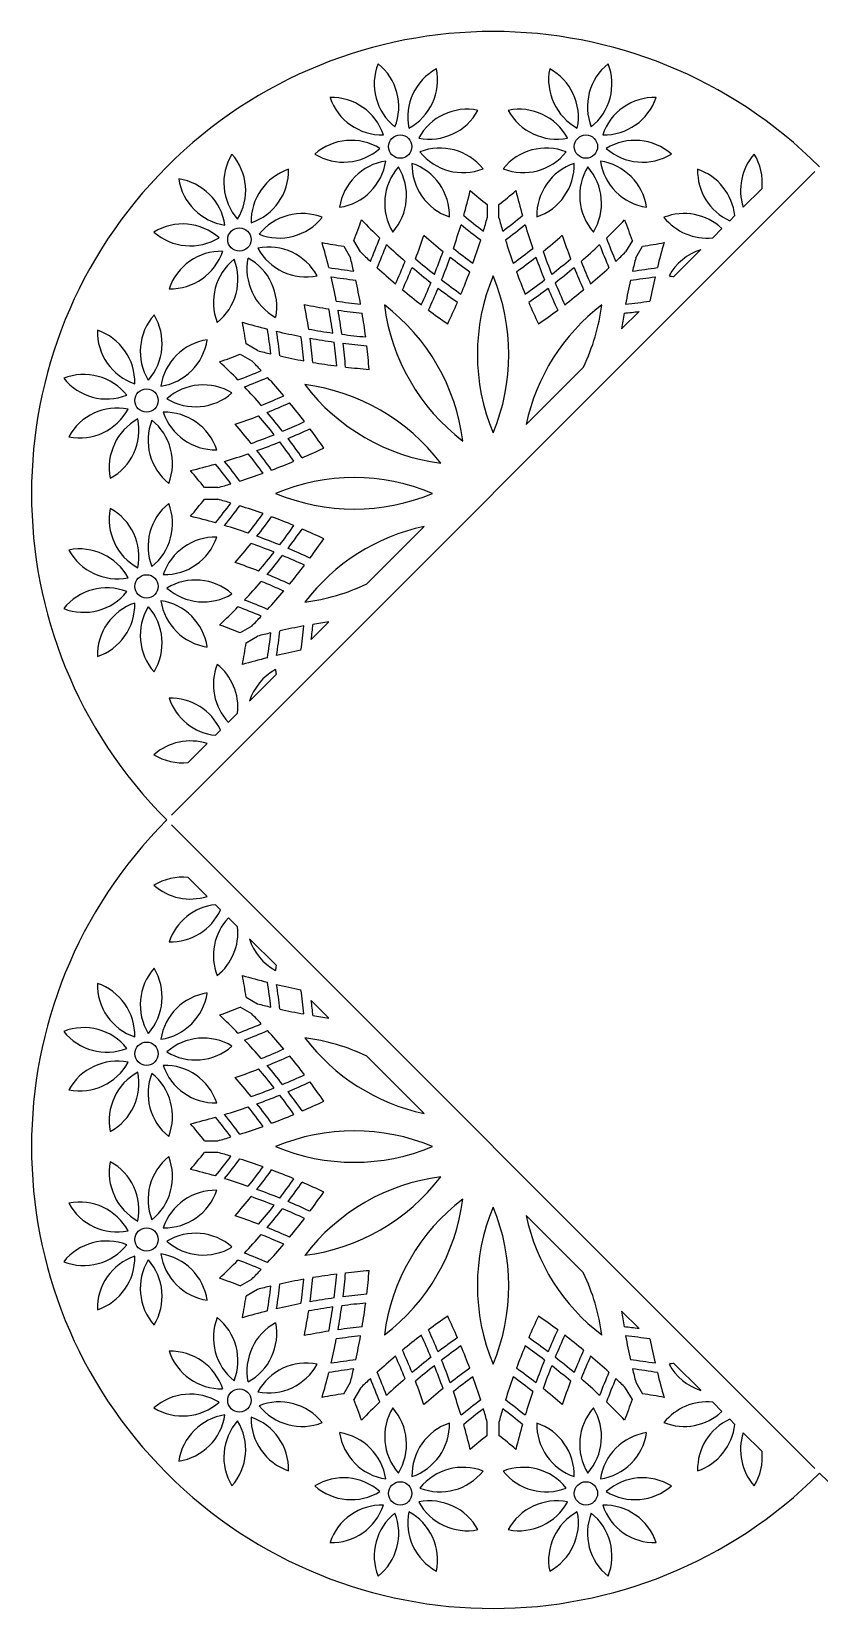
# Model space of a CAD drawing. Extents: x 75 to 323, y 18 to 265.
# Drawn here: x 75 to 198.8, y 17.7 to 265.3 of the extents above; entities that cross this region are included whole.
import ezdxf

# ---------------------------------------------------------------- set-up
doc = ezdxf.new("R2010")
doc.units = 0
doc.layers.get('0').update_dxf_attribs({"linetype": 'CONTINUOUS'})

msp = doc.modelspace()

# ---------------------------------------------------------------- linework, layer by layer
for p, q in [((96.99, 142.23), (198.05, 243.29)), ((186.79, 237.67), (189.76, 240.64)), ((146.6, 238.09), (146.6, 235.99)), ((148.43, 235.99), (148.43, 238.09)), ((184.69, 235.57), (185.48, 236.36)), ((182.01, 232.89), (183.45, 234.33)), ((124.06, 231.56), (125.11, 229.74)), ((126.69, 230.66), (125.65, 232.47)), ((169.39, 232.47), (168.34, 230.66)), ((169.93, 229.74), (170.98, 231.56)), ((175.92, 226.8), (180.14, 231.02)), ((167.7, 218.58), (170.45, 221.33)), ((110.53, 215.17), (108.72, 216.22)), ((107.8, 214.63), (109.62, 213.58)), ((152.71, 203.59), (161.72, 212.6)), ((104.28, 193.67), (102.19, 193.67)), ((102.19, 191.84), (104.28, 191.84)), ((127.68, 178.56), (136.68, 187.56)), ((109.62, 171.93), (107.8, 170.89)), ((118.95, 169.83), (121.7, 172.58)), ((108.72, 169.3), (110.53, 170.35)), ((109.26, 160.14), (113.48, 164.36)), ((105.95, 156.83), (107.39, 158.27)), ((99.64, 150.51), (102.61, 153.49)), ((103.92, 154.79), (104.71, 155.59)), ((96.99, 140.76), (198.05, 39.69)), ((99.64, 132.47), (102.61, 129.5)), ((103.92, 128.19), (104.71, 127.4)), ((105.95, 126.16), (107.39, 124.72)), ((109.26, 122.85), (113.48, 118.63)), ((109.62, 111.05), (107.8, 112.1)), ((108.72, 113.69), (110.53, 112.64)), ((118.95, 113.16), (121.7, 110.41)), ((127.68, 104.43), (136.68, 95.42)), ((102.19, 91.14), (104.28, 91.14)), ((104.28, 89.31), (102.19, 89.31)), ((152.71, 79.39), (161.72, 70.39)), ((107.8, 68.35), (109.62, 69.4)), ((110.53, 67.82), (108.72, 66.77)), ((167.7, 64.41), (170.45, 61.66)), ((175.92, 56.19), (180.14, 51.97)), ((124.06, 51.43), (125.11, 53.24)), ((126.69, 52.33), (125.65, 50.51)), ((169.39, 50.51), (168.34, 52.33)), ((169.93, 53.24), (170.98, 51.43)), ((182.01, 50.1), (183.45, 48.66)), ((184.69, 47.42), (185.48, 46.62)), ((146.6, 44.9), (146.6, 46.99)), ((148.43, 46.99), (148.43, 44.9)), ((186.79, 45.32), (189.76, 42.34))]:
    msp.add_line(p, q)
for centre in [(132.93, 247.19), (162.1, 247.19), (107.67, 232.61), (93.09, 207.34), (93.09, 178.17), (93.09, 104.81), (93.09, 75.64), (107.67, 50.38), (132.93, 35.79), (162.1, 35.79)]:
    msp.add_circle(centre, 1.83)
for centre, radius, start, end in [((147.52, 192.76), 72.5, 45, 225), ((137.5, 257.05), 8.65, 158.607, 231.393), ((124.05, 253.44), 8.65, 338.607, 51.393), ((170.99, 253.44), 8.65, 128.607, 201.393), ((157.54, 257.05), 8.65, 308.607, 21.393), ((142.77, 251.81), 8.65, 118.607, 191.393), ((130.15, 257.69), 8.65, 298.607, 11.393), ((164.89, 257.69), 8.65, 168.607, 241.393), ((152.27, 251.81), 8.65, 348.607, 61.393), ((130.1, 257.68), 8.65, 198.607, 271.393), ((122.11, 246.27), 8.65, 18.607, 91.393), ((143.43, 244.41), 8.65, 78.607, 151.393), ((137.55, 257.02), 8.65, 258.607, 331.393), ((151.61, 244.41), 8.65, 28.607, 101.393), ((157.49, 257.02), 8.65, 208.607, 281.393), ((172.93, 246.27), 8.65, 88.607, 161.393), ((164.94, 257.68), 8.65, 268.607, 341.393), ((125.24, 239.53), 8.65, 58.607, 131.393), ((169.8, 239.53), 8.65, 48.607, 121.393), ((113.88, 241.52), 8.65, 148.607, 221.393), ((100.01, 240.3), 8.65, 328.607, 41.393), ((124.02, 253.4), 8.65, 238.607, 311.393), ((139.18, 238.31), 8.65, 38.607, 111.393), ((142.79, 251.76), 8.65, 218.607, 291.393), ((155.85, 238.31), 8.65, 68.607, 141.393), ((152.25, 251.76), 8.65, 248.607, 321.393), ((171.02, 253.4), 8.65, 228.607, 301.393), ((195.03, 240.3), 8.65, 138.607, 197.7323), ((181.16, 241.52), 8.65, 354.183, 31.393), ((118.16, 235.44), 8.65, 108.607, 181.393), ((106.75, 243.43), 8.65, 288.607, 1.393), ((131.96, 236.37), 8.65, 98.607, 171.393), ((122.12, 246.22), 8.65, 278.607, 351.393), ((139.14, 238.28), 8.65, 138.607, 211.393), ((125.27, 239.49), 8.65, 318.607, 31.393), ((132.01, 236.37), 8.65, 358.607, 71.393), ((143.42, 244.36), 8.65, 178.607, 251.393), ((163.03, 236.37), 8.65, 108.607, 181.393), ((151.62, 244.36), 8.65, 288.607, 1.393), ((169.77, 239.49), 8.65, 148.607, 221.393), ((155.9, 238.28), 8.65, 328.607, 41.393), ((163.08, 236.37), 8.65, 8.607, 81.393), ((172.92, 246.22), 8.65, 188.607, 261.393), ((176.88, 235.44), 8.65, 6.0992, 71.393), ((188.29, 243.43), 8.65, 178.607, 245.3902), ((96.85, 233.58), 8.65, 8.607, 81.393), ((106.7, 243.42), 8.65, 188.607, 261.393), ((46.38, 263.93), 100.38, 344.0626, 346.3747), ((199.52, 304.97), 85.28, 229.328, 231.6485), ((95.52, 304.97), 85.28, 308.3515, 310.672), ((248.65, 263.93), 100.38, 193.6253, 195.9374), ((117.53, 228.04), 8.65, 68.607, 141.393), ((113.92, 241.49), 8.65, 248.607, 321.393), ((46.38, 263.93), 85.28, 338.3515, 340.672), ((199.52, 304.97), 100.38, 223.6253, 225.9374), ((199.52, 304.97), 88.94, 230.4674, 233.01), ((46.38, 263.93), 104.04, 343.2371, 344.4216), ((248.65, 263.93), 104.04, 195.5784, 196.7629), ((95.52, 304.97), 88.94, 306.99, 309.5326), ((95.52, 304.97), 100.38, 314.0626, 316.3747), ((248.65, 263.93), 85.28, 199.328, 201.6485), ((177.51, 228.04), 8.65, 46.65, 111.393), ((181.12, 241.49), 8.65, 218.607, 275.9114), ((98.76, 226.4), 8.65, 48.607, 121.393), ((99.97, 240.27), 8.65, 228.607, 301.393), ((46.38, 263.93), 88.94, 336.99, 339.5326), ((46.38, 263.93), 95.35, 338.8842, 341.2393), ((199.52, 304.97), 95.35, 228.7607, 231.1158), ((46.38, 263.93), 100.38, 340.9753, 343.2113), ((199.52, 304.97), 90.31, 230.8397, 233.3237), ((95.52, 304.97), 90.31, 306.6763, 309.1603), ((248.65, 263.93), 100.38, 196.7887, 199.0247), ((95.52, 304.97), 95.35, 308.8842, 311.2393), ((248.65, 263.93), 95.35, 198.7607, 201.1158), ((248.65, 263.93), 88.94, 200.4674, 203.01), ((104.83, 222.12), 8.65, 88.607, 161.393), ((96.85, 233.53), 8.65, 268.607, 341.393), ((112.28, 222.77), 8.65, 28.607, 101.393), ((118.17, 235.39), 8.65, 208.607, 281.393), ((136.45, 315.93), 85.28, 259.328, 261.6485), ((24.35, 203.83), 100.38, 14.0626, 16.3747), ((199.52, 304.97), 104.04, 225.5784, 226.7629), ((46.38, 263.93), 90.31, 336.6763, 339.1603), ((199.52, 304.97), 100.38, 226.7887, 229.0247), ((46.38, 263.93), 99.01, 338.1894, 340.4154), ((199.52, 304.97), 93.97, 231.7055, 234.0499), ((46.38, 263.93), 104.04, 340.3176, 342.4341), ((248.65, 263.93), 104.04, 197.5659, 199.6824), ((95.52, 304.97), 93.97, 305.9501, 308.2945), ((248.65, 263.93), 99.01, 199.5846, 201.8106), ((95.52, 304.97), 100.38, 310.9753, 313.2113), ((248.65, 263.93), 90.31, 200.8397, 203.3237), ((95.52, 304.97), 104.04, 313.2371, 314.4216), ((158.59, 315.93), 85.28, 278.3515, 280.672), ((270.69, 203.83), 100.38, 163.6253, 165.9374), ((182.75, 222.77), 8.65, 107.6061, 151.393), ((112.24, 222.75), 8.65, 128.607, 201.393), ((98.79, 226.36), 8.65, 308.607, 21.393), ((117.5, 227.99), 8.65, 168.607, 241.393), ((104.89, 222.11), 8.65, 348.607, 61.393), ((136.45, 315.93), 88.94, 260.4674, 263.01), ((24.35, 203.83), 104.04, 13.2371, 14.4216), ((199.52, 304.97), 104.04, 227.5659, 229.6824), ((46.38, 263.93), 93.97, 335.9501, 338.2945), ((46.38, 263.93), 95.35, 335.7156, 338.0129), ((199.52, 304.97), 100.38, 229.8521, 232.0347), ((199.52, 304.97), 99.01, 229.5846, 231.8106), ((46.38, 263.93), 100.38, 337.9653, 340.1479), ((199.52, 304.97), 95.35, 231.9871, 234.2844), ((95.52, 304.97), 95.35, 305.7156, 308.0129), ((248.65, 263.93), 100.38, 199.8521, 202.0347), ((95.52, 304.97), 99.01, 308.1894, 310.4154), ((95.52, 304.97), 100.38, 307.9653, 310.1479), ((248.65, 263.93), 95.35, 201.9871, 204.2844), ((248.65, 263.93), 93.97, 201.7055, 204.0499), ((95.52, 304.97), 104.04, 310.3176, 312.4341), ((270.69, 203.83), 104.04, 165.5784, 166.7629), ((158.59, 315.93), 88.94, 276.99, 279.5326), ((136.45, 315.93), 90.31, 260.8397, 263.3237), ((24.35, 203.83), 100.38, 10.9753, 13.2113), ((24.35, 203.83), 104.04, 10.3176, 12.4341), ((46.38, 263.93), 99.01, 335.1798, 337.3634), ((199.52, 304.97), 99.01, 232.6366, 234.8202), ((46.38, 263.93), 104.04, 337.4543, 339.5319), ((176.99, 214.58), 31.94, 157.3036, 202.6964), ((118.05, 214.58), 31.94, 337.3036, 22.6964), ((248.65, 263.93), 104.04, 200.4681, 202.5457), ((95.52, 304.97), 99.01, 305.1798, 307.3634), ((248.65, 263.93), 99.01, 202.6366, 204.8202), ((270.69, 203.83), 104.04, 167.5659, 169.6824), ((158.59, 315.93), 90.31, 276.6763, 279.1603), ((270.69, 203.83), 100.38, 166.7887, 169.0247), ((176.87, 235.39), 8.65, 258.607, 263.6805), ((136.45, 315.93), 93.97, 261.7055, 264.0499), ((199.52, 304.97), 104.04, 230.4681, 232.5457), ((46.38, 263.93), 100.38, 335.0097, 337.1547), ((199.52, 304.97), 100.38, 232.8453, 234.9903), ((95.52, 304.97), 100.38, 305.0097, 307.1547), ((248.65, 263.93), 100.38, 202.8453, 204.9903), ((95.52, 304.97), 104.04, 307.4543, 309.5319), ((158.59, 315.93), 93.97, 275.9501, 278.2945), ((100.75, 215.04), 8.65, 138.607, 211.393), ((86.88, 216.26), 8.65, 318.607, 31.393), ((136.45, 315.93), 95.35, 258.7607, 261.1158), ((24.35, 203.83), 95.35, 8.8842, 11.2393), ((24.35, 203.83), 99.01, 8.1894, 10.4154), ((136.45, 315.93), 95.35, 261.9871, 264.2844), ((24.35, 203.83), 100.38, 7.9653, 10.1479), ((24.35, 203.83), 104.04, 7.4543, 9.5319), ((162.13, 226.39), 31.94, 187.3036, 232.6964), ((111.09, 196.93), 31.94, 7.3036, 52.6964), ((199.52, 304.97), 104.04, 233.3192, 235.3698), ((46.38, 263.93), 104.04, 334.6302, 336.6808), ((183.95, 196.93), 31.94, 127.3036, 167.9513), ((248.65, 263.93), 104.04, 203.3192, 205.3698), ((95.52, 304.97), 104.04, 304.6302, 306.6808), ((132.91, 226.39), 31.94, 334.4177, 352.6964), ((270.69, 203.83), 104.04, 170.4681, 171.8498), ((158.59, 315.93), 95.35, 275.7156, 277.1425), ((94.01, 218.17), 8.65, 178.607, 251.393), ((82.6, 210.18), 8.65, 358.607, 71.393), ((136.45, 315.93), 100.38, 253.6253, 255.9374), ((24.35, 203.83), 85.28, 8.3515, 10.672), ((24.35, 203.83), 88.94, 6.99, 9.5326), ((136.45, 315.93), 100.38, 256.7887, 259.0247), ((24.35, 203.83), 90.31, 6.6763, 9.1603), ((136.45, 315.93), 99.01, 259.5846, 261.8106), ((103.9, 208.32), 8.65, 98.607, 171.393), ((94.06, 218.16), 8.65, 278.607, 351.393), ((24.35, 203.83), 93.97, 5.9501, 8.2945), ((136.45, 315.93), 100.38, 259.8521, 262.0347), ((24.35, 203.83), 95.35, 5.7156, 8.0129), ((24.35, 203.83), 99.01, 5.1798, 7.3634), ((136.45, 315.93), 99.01, 262.6366, 264.8202), ((136.45, 315.93), 100.38, 262.8453, 264.9903), ((24.35, 203.83), 100.38, 5.0097, 7.1547), ((24.35, 203.83), 104.04, 4.6302, 6.6808), ((76.34, 293.89), 85.28, 289.328, 291.6485), ((35.31, 140.76), 100.38, 44.0626, 46.3747), ((35.31, 140.76), 104.04, 43.2371, 44.4216), ((136.45, 315.93), 104.04, 255.5784, 256.7629), ((136.45, 315.93), 104.04, 257.5659, 259.6824), ((136.45, 315.93), 104.04, 260.4681, 262.5457), ((83.23, 202.78), 8.65, 38.607, 111.393), ((86.83, 216.23), 8.65, 218.607, 291.393), ((76.34, 293.89), 88.94, 290.4674, 293.01), ((76.34, 293.89), 90.31, 290.8397, 293.3237), ((35.31, 140.76), 104.04, 40.3176, 42.4341), ((136.45, 315.93), 104.04, 263.3192, 265.3698), ((102, 201.14), 8.65, 58.607, 131.393), ((100.78, 215.01), 8.65, 238.607, 311.393), ((35.31, 140.76), 100.38, 40.9753, 43.2113), ((76.34, 293.89), 93.97, 291.7055, 294.0499), ((143.35, 229.19), 31.94, 217.3036, 262.6964), ((113.88, 178.15), 31.94, 37.3036, 82.6964), ((88.47, 197.51), 8.65, 78.607, 151.393), ((82.59, 210.13), 8.65, 258.607, 331.393), ((103.91, 208.26), 8.65, 198.607, 271.393), ((95.92, 196.86), 8.65, 18.607, 91.393), ((76.34, 293.89), 95.35, 291.9871, 294.2844), ((35.31, 140.76), 100.38, 37.9653, 40.1479), ((35.31, 140.76), 104.04, 37.4543, 39.5319), ((95.87, 196.85), 8.65, 118.607, 191.393), ((83.25, 202.73), 8.65, 298.607, 11.393), ((101.97, 201.09), 8.65, 158.607, 231.393), ((88.52, 197.49), 8.65, 338.607, 51.393), ((76.34, 293.89), 95.35, 288.7607, 291.1158), ((35.31, 140.76), 95.35, 38.8842, 41.2393), ((35.31, 140.76), 99.01, 38.1894, 40.4154), ((76.34, 293.89), 99.01, 292.6366, 294.8202), ((76.34, 293.89), 99.01, 289.5846, 291.8106), ((76.34, 293.89), 100.38, 289.8521, 292.0347), ((35.31, 140.76), 99.01, 35.1798, 37.3634), ((76.34, 293.89), 100.38, 292.8453, 294.9903), ((35.31, 140.76), 100.38, 35.0097, 37.1547), ((35.31, 140.76), 104.04, 34.6302, 36.6808), ((76.34, 293.89), 100.38, 286.7887, 289.0247), ((35.31, 140.76), 93.97, 35.9501, 38.2945), ((35.31, 140.76), 95.35, 35.7156, 38.0129), ((76.34, 293.89), 104.04, 293.3192, 295.3698), ((76.34, 293.89), 100.38, 283.6253, 285.9374), ((35.31, 140.76), 85.28, 38.3515, 40.672), ((35.31, 140.76), 88.94, 36.99, 39.5326), ((35.31, 140.76), 90.31, 36.6763, 39.1603), ((76.34, 293.89), 104.04, 287.5659, 289.6824), ((76.34, 293.89), 104.04, 290.4681, 292.5457), ((76.34, 293.89), 104.04, 285.5784, 286.7629), ((125.69, 163.29), 31.94, 67.3036, 112.6964), ((101.97, 184.42), 8.65, 128.607, 201.393), ((88.52, 188.03), 8.65, 308.607, 21.393), ((35.31, 244.76), 85.28, 319.328, 321.6485), ((35.31, 244.76), 88.94, 320.4674, 323.01), ((76.34, 91.62), 104.04, 73.2371, 74.4216), ((35.31, 244.76), 90.31, 320.8397, 323.3237), ((76.34, 91.62), 104.04, 70.3176, 72.4341), ((125.69, 222.23), 31.94, 247.3036, 292.6964), ((95.87, 188.67), 8.65, 168.607, 241.393), ((83.25, 182.79), 8.65, 348.607, 61.393), ((76.34, 91.62), 100.38, 74.0626, 76.3747), ((35.31, 244.76), 93.97, 321.7055, 324.0499), ((35.31, 244.76), 95.35, 321.9871, 324.2844), ((76.34, 91.62), 104.04, 67.4543, 69.5319), ((103.91, 177.25), 8.65, 88.607, 161.393), ((95.92, 188.66), 8.65, 268.607, 341.393), ((76.34, 91.62), 100.38, 70.9753, 73.2113), ((76.34, 91.62), 100.38, 67.9653, 70.1479), ((35.31, 244.76), 99.01, 322.6366, 324.8202), ((35.31, 244.76), 100.38, 322.8453, 324.9903), ((76.34, 91.62), 104.04, 64.6302, 66.6808), ((143.35, 156.33), 31.94, 102.0487, 142.6964), ((82.59, 175.39), 8.65, 28.607, 101.393), ((88.47, 188.01), 8.65, 208.607, 281.393), ((35.31, 244.76), 95.35, 318.7607, 321.1158), ((76.34, 91.62), 99.01, 68.1894, 70.4154), ((35.31, 244.76), 99.01, 319.5846, 321.8106), ((76.34, 91.62), 100.38, 65.0097, 67.1547), ((35.31, 244.76), 104.04, 323.3192, 325.3698), ((76.34, 91.62), 95.35, 68.8842, 71.2393), ((35.31, 244.76), 100.38, 319.8521, 322.0347), ((76.34, 91.62), 99.01, 65.1798, 67.3634), ((35.31, 244.76), 104.04, 320.4681, 322.5457), ((100.78, 170.51), 8.65, 48.607, 121.393), ((35.31, 244.76), 100.38, 316.7887, 319.0247), ((76.34, 91.62), 93.97, 65.9501, 68.2945), ((76.34, 91.62), 95.35, 65.7156, 68.0129), ((113.88, 207.37), 31.94, 277.3036, 295.5823), ((86.83, 169.29), 8.65, 68.607, 141.393), ((83.23, 182.74), 8.65, 248.607, 321.393), ((103.9, 177.2), 8.65, 188.607, 261.393), ((94.06, 167.36), 8.65, 8.607, 81.393), ((102, 184.38), 8.65, 228.607, 301.393), ((76.34, 91.62), 90.31, 66.6763, 69.1603), ((35.31, 244.76), 104.04, 317.5659, 319.6824), ((82.6, 175.34), 8.65, 288.607, 1.393), ((94.01, 167.35), 8.65, 108.607, 181.393), ((100.75, 170.47), 8.65, 148.607, 221.393), ((86.88, 169.26), 8.65, 328.607, 41.393), ((35.31, 244.76), 100.38, 313.6253, 315.9374), ((76.34, 91.62), 88.94, 66.99, 69.5326), ((35.31, 244.76), 104.04, 315.5784, 316.7629), ((76.34, 91.62), 85.28, 68.3515, 70.672), ((136.45, 69.59), 104.04, 103.2371, 104.4216), ((24.35, 181.69), 88.94, 350.4674, 353.01), ((24.35, 181.69), 90.31, 350.8397, 353.3237), ((136.45, 69.59), 104.04, 100.3176, 102.4341), ((24.35, 181.69), 93.97, 351.7055, 354.0499), ((24.35, 181.69), 95.35, 352.8575, 354.2844), ((136.45, 69.59), 104.04, 98.1502, 99.5319), ((24.35, 181.69), 85.28, 349.328, 351.6485), ((112.24, 162.76), 8.65, 158.607, 223.35), ((98.79, 159.16), 8.65, 354.0886, 51.393), ((136.45, 69.59), 100.38, 104.0626, 106.3747), ((136.45, 69.59), 100.38, 100.9753, 103.2113), ((117.5, 157.52), 8.65, 118.607, 162.3939), ((104.89, 163.41), 8.65, 6.3195, 11.393), ((96.85, 151.99), 8.65, 24.6098, 91.393), ((104.83, 163.39), 8.65, 198.607, 263.9008), ((99.97, 145.25), 8.65, 72.2677, 131.393), ((98.76, 159.12), 8.65, 238.607, 275.817), ((147.52, 90.23), 72.5, 135, 315), ((250.05, 90.23), 72.5, 225, 45), ((98.76, 123.87), 8.65, 84.183, 121.393), ((99.97, 137.74), 8.65, 228.607, 287.7323), ((104.83, 119.59), 8.65, 96.0992, 161.393), ((96.85, 131), 8.65, 268.607, 335.3902), ((112.24, 120.22), 8.65, 136.65, 201.393), ((98.79, 123.83), 8.65, 308.607, 5.9114), ((117.5, 125.46), 8.65, 197.6061, 241.393), ((100.75, 112.51), 8.65, 138.607, 211.393), ((86.88, 113.72), 8.65, 318.607, 31.393), ((24.35, 101.3), 85.28, 8.3515, 10.672), ((136.45, 213.4), 100.38, 253.6253, 255.9374), ((104.89, 119.58), 8.65, 348.607, 353.6805), ((82.6, 107.65), 8.65, 358.607, 71.393), ((94.01, 115.64), 8.65, 178.607, 251.393), ((103.9, 105.79), 8.65, 98.607, 171.393), ((94.06, 115.63), 8.65, 278.607, 351.393), ((24.35, 101.3), 88.94, 6.99, 9.5326), ((24.35, 101.3), 90.31, 6.6763, 9.1603), ((136.45, 213.4), 100.38, 256.7887, 259.0247), ((24.35, 101.3), 93.97, 5.9501, 8.2945), ((76.34, 191.36), 85.28, 289.328, 291.6485), ((136.45, 213.4), 104.04, 255.5784, 256.7629), ((136.45, 213.4), 104.04, 257.5659, 259.6824), ((24.35, 101.3), 95.35, 5.7156, 7.1425), ((35.31, 38.23), 100.38, 44.0626, 46.3747), ((76.34, 191.36), 88.94, 290.4674, 293.01), ((35.31, 38.23), 104.04, 43.2371, 44.4216), ((136.45, 213.4), 104.04, 260.4681, 261.8498), ((83.23, 100.25), 8.65, 38.607, 111.393), ((86.83, 113.7), 8.65, 218.607, 291.393), ((102, 98.61), 8.65, 58.607, 131.393), ((76.34, 191.36), 90.31, 290.8397, 293.3237), ((35.31, 38.23), 100.38, 40.9753, 43.2113), ((35.31, 38.23), 104.04, 40.3176, 42.4341), ((113.88, 75.62), 31.94, 64.4177, 82.6964), ((143.35, 126.66), 31.94, 217.3036, 257.9513), ((100.78, 112.47), 8.65, 238.607, 311.393), ((76.34, 191.36), 93.97, 291.7055, 294.0499), ((76.34, 191.36), 95.35, 291.9871, 294.2844), ((35.31, 38.23), 104.04, 37.4543, 39.5319), ((88.47, 94.98), 8.65, 78.607, 151.393), ((82.59, 107.6), 8.65, 258.607, 331.393), ((95.87, 94.32), 8.65, 118.607, 191.393), ((83.25, 100.2), 8.65, 298.607, 11.393), ((101.97, 98.56), 8.65, 158.607, 231.393), ((88.52, 94.96), 8.65, 338.607, 51.393), ((95.92, 94.33), 8.65, 18.607, 91.393), ((103.91, 105.73), 8.65, 198.607, 271.393), ((76.34, 191.36), 95.35, 288.7607, 291.1158), ((35.31, 38.23), 99.01, 38.1894, 40.4154), ((35.31, 38.23), 100.38, 37.9653, 40.1479), ((76.34, 191.36), 99.01, 292.6366, 294.8202), ((35.31, 38.23), 95.35, 38.8842, 41.2393), ((76.34, 191.36), 99.01, 289.5846, 291.8106), ((76.34, 191.36), 100.38, 292.8453, 294.9903), ((35.31, 38.23), 104.04, 34.6302, 36.6808), ((76.34, 191.36), 100.38, 289.8521, 292.0347), ((35.31, 38.23), 95.35, 35.7156, 38.0129), ((35.31, 38.23), 99.01, 35.1798, 37.3634), ((35.31, 38.23), 100.38, 35.0097, 37.1547), ((76.34, 191.36), 104.04, 293.3192, 295.3698), ((76.34, 191.36), 100.38, 283.6253, 285.9374), ((35.31, 38.23), 88.94, 36.99, 39.5326), ((76.34, 191.36), 100.38, 286.7887, 289.0247), ((35.31, 38.23), 90.31, 36.6763, 39.1603), ((35.31, 38.23), 93.97, 35.9501, 38.2945), ((76.34, 191.36), 104.04, 290.4681, 292.5457), ((35.31, 38.23), 85.28, 38.3515, 40.672), ((76.34, 191.36), 104.04, 285.5784, 286.7629), ((76.34, 191.36), 104.04, 287.5659, 289.6824), ((125.69, 60.76), 31.94, 67.3036, 112.6964), ((35.31, 142.23), 85.28, 319.328, 321.6485), ((76.34, -10.91), 104.04, 73.2371, 74.4216), ((125.69, 119.7), 31.94, 247.3036, 292.6964), ((95.87, 86.14), 8.65, 168.607, 241.393), ((83.25, 80.26), 8.65, 348.607, 61.393), ((101.97, 81.89), 8.65, 128.607, 201.393), ((88.52, 85.5), 8.65, 308.607, 21.393), ((76.34, -10.91), 100.38, 74.0626, 76.3747), ((35.31, 142.23), 88.94, 320.4674, 323.01), ((35.31, 142.23), 90.31, 320.8397, 323.3237), ((76.34, -10.91), 104.04, 70.3176, 72.4341), ((35.31, 142.23), 93.97, 321.7055, 324.0499), ((76.34, -10.91), 100.38, 70.9753, 73.2113), ((35.31, 142.23), 95.35, 321.9871, 324.2844), ((76.34, -10.91), 104.04, 67.4543, 69.5319), ((35.31, 142.23), 99.01, 322.6366, 324.8202), ((35.31, 142.23), 100.38, 322.8453, 324.9903), ((76.34, -10.91), 104.04, 64.6302, 66.6808), ((143.35, 53.8), 31.94, 97.3036, 142.6964), ((113.88, 104.84), 31.94, 277.3036, 322.6964), ((103.91, 74.72), 8.65, 88.607, 161.393), ((95.92, 86.13), 8.65, 268.607, 341.393), ((35.31, 142.23), 95.35, 318.7607, 321.1158), ((76.34, -10.91), 99.01, 68.1894, 70.4154), ((76.34, -10.91), 100.38, 67.9653, 70.1479), ((35.31, 142.23), 104.04, 323.3192, 325.3698), ((162.13, 56.59), 31.94, 127.3036, 172.6964), ((111.09, 86.06), 31.94, 307.3036, 352.6964), ((82.59, 72.86), 8.65, 28.607, 101.393), ((88.47, 85.47), 8.65, 208.607, 281.393), ((76.34, -10.91), 95.35, 68.8842, 71.2393), ((35.31, 142.23), 99.01, 319.5846, 321.8106), ((35.31, 142.23), 100.38, 319.8521, 322.0347), ((76.34, -10.91), 99.01, 65.1798, 67.3634), ((76.34, -10.91), 100.38, 65.0097, 67.1547), ((176.99, 68.4), 31.94, 157.3036, 202.6964), ((118.05, 68.4), 31.94, 337.3036, 22.6964), ((183.95, 86.06), 31.94, 192.0487, 232.6964), ((76.34, -10.91), 95.35, 65.7156, 68.0129), ((35.31, 142.23), 104.04, 320.4681, 322.5457), ((86.83, 66.76), 8.65, 68.607, 141.393), ((83.23, 80.21), 8.65, 248.607, 321.393), ((100.78, 67.98), 8.65, 48.607, 121.393), ((102, 81.85), 8.65, 228.607, 301.393), ((35.31, 142.23), 100.38, 316.7887, 319.0247), ((76.34, -10.91), 93.97, 65.9501, 68.2945), ((35.31, 142.23), 104.04, 317.5659, 319.6824), ((94.01, 64.82), 8.65, 108.607, 181.393), ((82.6, 72.81), 8.65, 288.607, 1.393), ((100.75, 67.94), 8.65, 148.607, 221.393), ((86.88, 66.73), 8.65, 328.607, 41.393), ((103.9, 74.67), 8.65, 188.607, 261.393), ((94.06, 64.82), 8.65, 8.607, 81.393), ((35.31, 142.23), 100.38, 313.6253, 315.9374), ((76.34, -10.91), 88.94, 66.99, 69.5326), ((76.34, -10.91), 90.31, 66.6763, 69.1603), ((76.34, -10.91), 85.28, 68.3515, 70.672), ((35.31, 142.23), 104.04, 315.5784, 316.7629), ((136.45, -32.95), 104.04, 100.3176, 102.4341), ((24.35, 79.16), 93.97, 351.7055, 354.0499), ((24.35, 79.16), 95.35, 351.9871, 354.2844), ((136.45, -32.95), 104.04, 97.4543, 99.5319), ((24.35, 79.16), 99.01, 352.6366, 354.8202), ((24.35, 79.16), 100.38, 352.8453, 354.9903), ((136.45, -32.95), 104.04, 94.6302, 96.6808), ((24.35, 79.16), 104.04, 353.3192, 355.3698), ((132.91, 56.59), 31.94, 7.3036, 25.5823), ((136.45, -32.95), 104.04, 103.2371, 104.4216), ((24.35, 79.16), 88.94, 350.4674, 353.01), ((24.35, 79.16), 90.31, 350.8397, 353.3237), ((136.45, -32.95), 100.38, 95.0097, 97.1547), ((24.35, 79.16), 85.28, 349.328, 351.6485), ((136.45, -32.95), 100.38, 104.0626, 106.3747), ((136.45, -32.95), 100.38, 100.9753, 103.2113), ((24.35, 79.16), 95.35, 348.7607, 351.1158), ((136.45, -32.95), 99.01, 98.1894, 100.4154), ((136.45, -32.95), 100.38, 97.9653, 100.1479), ((24.35, 79.16), 99.01, 349.5846, 351.8106), ((24.35, 79.16), 100.38, 349.8521, 352.0347), ((136.45, -32.95), 99.01, 95.1798, 97.3634), ((24.35, 79.16), 104.04, 350.4681, 352.5457), ((270.69, 79.16), 104.04, 188.1502, 189.5319), ((112.24, 60.23), 8.65, 158.607, 231.393), ((98.79, 56.63), 8.65, 338.607, 51.393), ((117.5, 54.99), 8.65, 118.607, 191.393), ((104.89, 60.88), 8.65, 298.607, 11.393), ((136.45, -32.95), 95.35, 95.7156, 98.0129), ((199.52, -21.98), 104.04, 124.6302, 126.6808), ((46.38, 19.05), 104.04, 23.3192, 25.3698), ((248.65, 19.05), 104.04, 154.6302, 156.6808), ((95.52, -21.98), 104.04, 53.3192, 55.3698), ((158.59, -32.95), 95.35, 82.8575, 84.2844), ((136.45, -32.95), 95.35, 98.8842, 101.2393), ((24.35, 79.16), 100.38, 346.7887, 349.0247), ((136.45, -32.95), 93.97, 95.9501, 98.2945), ((24.35, 79.16), 104.04, 347.5659, 349.6824), ((199.52, -21.98), 104.04, 127.4543, 129.5319), ((46.38, 19.05), 99.01, 22.6366, 24.8202), ((46.38, 19.05), 100.38, 22.8453, 24.9903), ((199.52, -21.98), 100.38, 125.0097, 127.1547), ((95.52, -21.98), 100.38, 52.8453, 54.9903), ((248.65, 19.05), 100.38, 155.0097, 157.1547), ((248.65, 19.05), 99.01, 155.1798, 157.3634), ((95.52, -21.98), 104.04, 50.4681, 52.5457), ((270.69, 79.16), 104.04, 190.3176, 192.4341), ((158.59, -32.95), 93.97, 81.7055, 84.0499), ((270.69, 79.16), 100.38, 190.9753, 193.2113), ((96.85, 49.46), 8.65, 18.607, 91.393), ((104.83, 60.86), 8.65, 198.607, 271.393), ((199.52, -21.98), 104.04, 130.3176, 132.4341), ((46.38, 19.05), 93.97, 21.7055, 24.0499), ((46.38, 19.05), 95.35, 21.9871, 24.2844), ((199.52, -21.98), 100.38, 127.9653, 130.1479), ((199.52, -21.98), 99.01, 125.1798, 127.3634), ((46.38, 19.05), 104.04, 20.4681, 22.5457), ((248.65, 19.05), 104.04, 157.4543, 159.5319), ((95.52, -21.98), 99.01, 52.6366, 54.8202), ((95.52, -21.98), 100.38, 49.8521, 52.0347), ((248.65, 19.05), 95.35, 155.7156, 158.0129), ((248.65, 19.05), 93.97, 155.9501, 158.2945), ((95.52, -21.98), 104.04, 47.5659, 49.6824), ((118.17, 47.59), 8.65, 78.607, 151.393), ((112.28, 60.21), 8.65, 258.607, 331.393), ((24.35, 79.16), 100.38, 343.6253, 345.9374), ((136.45, -32.95), 88.94, 96.99, 99.5326), ((136.45, -32.95), 90.31, 96.6763, 99.1603), ((24.35, 79.16), 104.04, 345.5784, 346.7629), ((46.38, 19.05), 90.31, 20.8397, 23.3237), ((199.52, -21.98), 99.01, 128.1894, 130.4154), ((46.38, 19.05), 99.01, 19.5846, 21.8106), ((46.38, 19.05), 100.38, 19.8521, 22.0347), ((199.52, -21.98), 95.35, 125.7156, 128.0129), ((95.52, -21.98), 95.35, 51.9871, 54.2844), ((248.65, 19.05), 100.38, 157.9653, 160.1479), ((248.65, 19.05), 99.01, 158.1894, 160.4154), ((95.52, -21.98), 99.01, 49.5846, 51.8106), ((248.65, 19.05), 90.31, 156.6763, 159.1603), ((158.59, -32.95), 90.31, 80.8397, 83.3237), ((270.69, 79.16), 104.04, 193.2371, 194.4216), ((158.59, -32.95), 88.94, 80.4674, 83.01), ((270.69, 79.16), 100.38, 194.0626, 196.3747), ((176.87, 47.59), 8.65, 96.3195, 101.393), ((182.75, 60.21), 8.65, 208.607, 252.3939), ((199.52, -21.98), 104.04, 133.2371, 134.4216), ((46.38, 19.05), 88.94, 20.4674, 23.01), ((199.52, -21.98), 100.38, 130.9753, 133.2113), ((46.38, 19.05), 95.35, 18.7607, 21.1158), ((199.52, -21.98), 95.35, 128.8842, 131.2393), ((199.52, -21.98), 93.97, 125.9501, 128.2945), ((46.38, 19.05), 104.04, 17.5659, 19.6824), ((248.65, 19.05), 104.04, 160.3176, 162.4341), ((95.52, -21.98), 93.97, 51.7055, 54.0499), ((95.52, -21.98), 95.35, 48.7607, 51.1158), ((248.65, 19.05), 95.35, 158.8842, 161.2393), ((95.52, -21.98), 100.38, 46.7887, 49.0247), ((248.65, 19.05), 88.94, 156.99, 159.5326), ((95.52, -21.98), 104.04, 45.5784, 46.7629), ((99.97, 42.72), 8.65, 58.607, 131.393), ((98.76, 56.59), 8.65, 238.607, 311.393), ((113.92, 41.5), 8.65, 38.607, 111.393), ((117.53, 54.95), 8.65, 218.607, 291.393), ((136.45, -32.95), 85.28, 98.3515, 100.672), ((46.38, 19.05), 85.28, 19.328, 21.6485), ((199.52, -21.98), 100.38, 134.0626, 136.3747), ((46.38, 19.05), 100.38, 16.7887, 19.0247), ((199.52, -21.98), 90.31, 126.6763, 129.1603), ((95.52, -21.98), 90.31, 50.8397, 53.3237), ((248.65, 19.05), 100.38, 160.9753, 163.2113), ((95.52, -21.98), 100.38, 43.6253, 45.9374), ((248.65, 19.05), 85.28, 158.3515, 160.672), ((158.59, -32.95), 85.28, 79.328, 81.6485), ((181.12, 41.5), 8.65, 84.0886, 141.393), ((96.85, 49.41), 8.65, 278.607, 351.393), ((106.7, 39.56), 8.65, 98.607, 171.393), ((113.88, 41.47), 8.65, 138.607, 211.393), ((100.01, 42.68), 8.65, 318.607, 31.393), ((118.16, 47.54), 8.65, 178.607, 251.393), ((106.75, 39.56), 8.65, 358.607, 71.393), ((139.14, 44.71), 8.65, 148.607, 221.393), ((125.27, 43.49), 8.65, 328.607, 41.393), ((199.52, -21.98), 88.94, 126.99, 129.5326), ((46.38, 19.05), 104.04, 15.5784, 16.7629), ((248.65, 19.05), 104.04, 163.2371, 164.4216), ((95.52, -21.98), 88.94, 50.4674, 53.01), ((169.77, 43.49), 8.65, 138.607, 211.393), ((155.9, 44.71), 8.65, 318.607, 31.393), ((177.51, 54.95), 8.65, 248.607, 313.35), ((188.29, 39.56), 8.65, 114.6098, 181.393), ((131.96, 46.61), 8.65, 188.607, 261.393), ((122.12, 36.77), 8.65, 8.607, 81.393), ((132.01, 46.62), 8.65, 288.607, 1.393), ((143.42, 38.63), 8.65, 108.607, 181.393), ((46.38, 19.05), 100.38, 13.6253, 15.9374), ((199.52, -21.98), 85.28, 128.3515, 130.672), ((95.52, -21.98), 85.28, 49.328, 51.6485), ((248.65, 19.05), 100.38, 164.0626, 166.3747), ((163.03, 46.62), 8.65, 178.607, 251.393), ((151.62, 38.63), 8.65, 358.607, 71.393), ((163.08, 46.61), 8.65, 278.607, 351.393), ((172.92, 36.77), 8.65, 98.607, 171.393), ((176.88, 47.54), 8.65, 288.607, 353.9008), ((195.03, 42.68), 8.65, 162.2677, 221.393), ((181.16, 41.47), 8.65, 328.607, 5.817), ((142.79, 31.23), 8.65, 68.607, 141.393), ((152.25, 31.23), 8.65, 38.607, 111.393), ((124.02, 29.59), 8.65, 48.607, 121.393), ((139.18, 44.68), 8.65, 248.607, 321.393), ((155.85, 44.68), 8.65, 218.607, 291.393), ((171.02, 29.59), 8.65, 58.607, 131.393), ((125.24, 43.46), 8.65, 228.607, 301.393), ((169.8, 43.46), 8.65, 238.607, 311.393), ((130.1, 25.31), 8.65, 88.607, 161.393), ((122.11, 36.71), 8.65, 268.607, 341.393), ((137.5, 25.94), 8.65, 128.607, 201.393), ((124.05, 29.54), 8.65, 308.607, 21.393), ((142.77, 31.18), 8.65, 168.607, 241.393), ((130.15, 25.3), 8.65, 348.607, 61.393), ((137.55, 25.96), 8.65, 28.607, 101.393), ((143.43, 38.58), 8.65, 208.607, 281.393), ((157.49, 25.96), 8.65, 78.607, 151.393), ((151.61, 38.58), 8.65, 258.607, 331.393), ((164.89, 25.3), 8.65, 118.607, 191.393), ((152.27, 31.18), 8.65, 298.607, 11.393), ((170.99, 29.54), 8.65, 158.607, 231.393), ((157.54, 25.94), 8.65, 338.607, 51.393), ((172.93, 36.71), 8.65, 198.607, 271.393), ((164.94, 25.31), 8.65, 18.607, 91.393)]:
    msp.add_arc(centre, radius, start, end)

doc.saveas('drawing.dxf')
